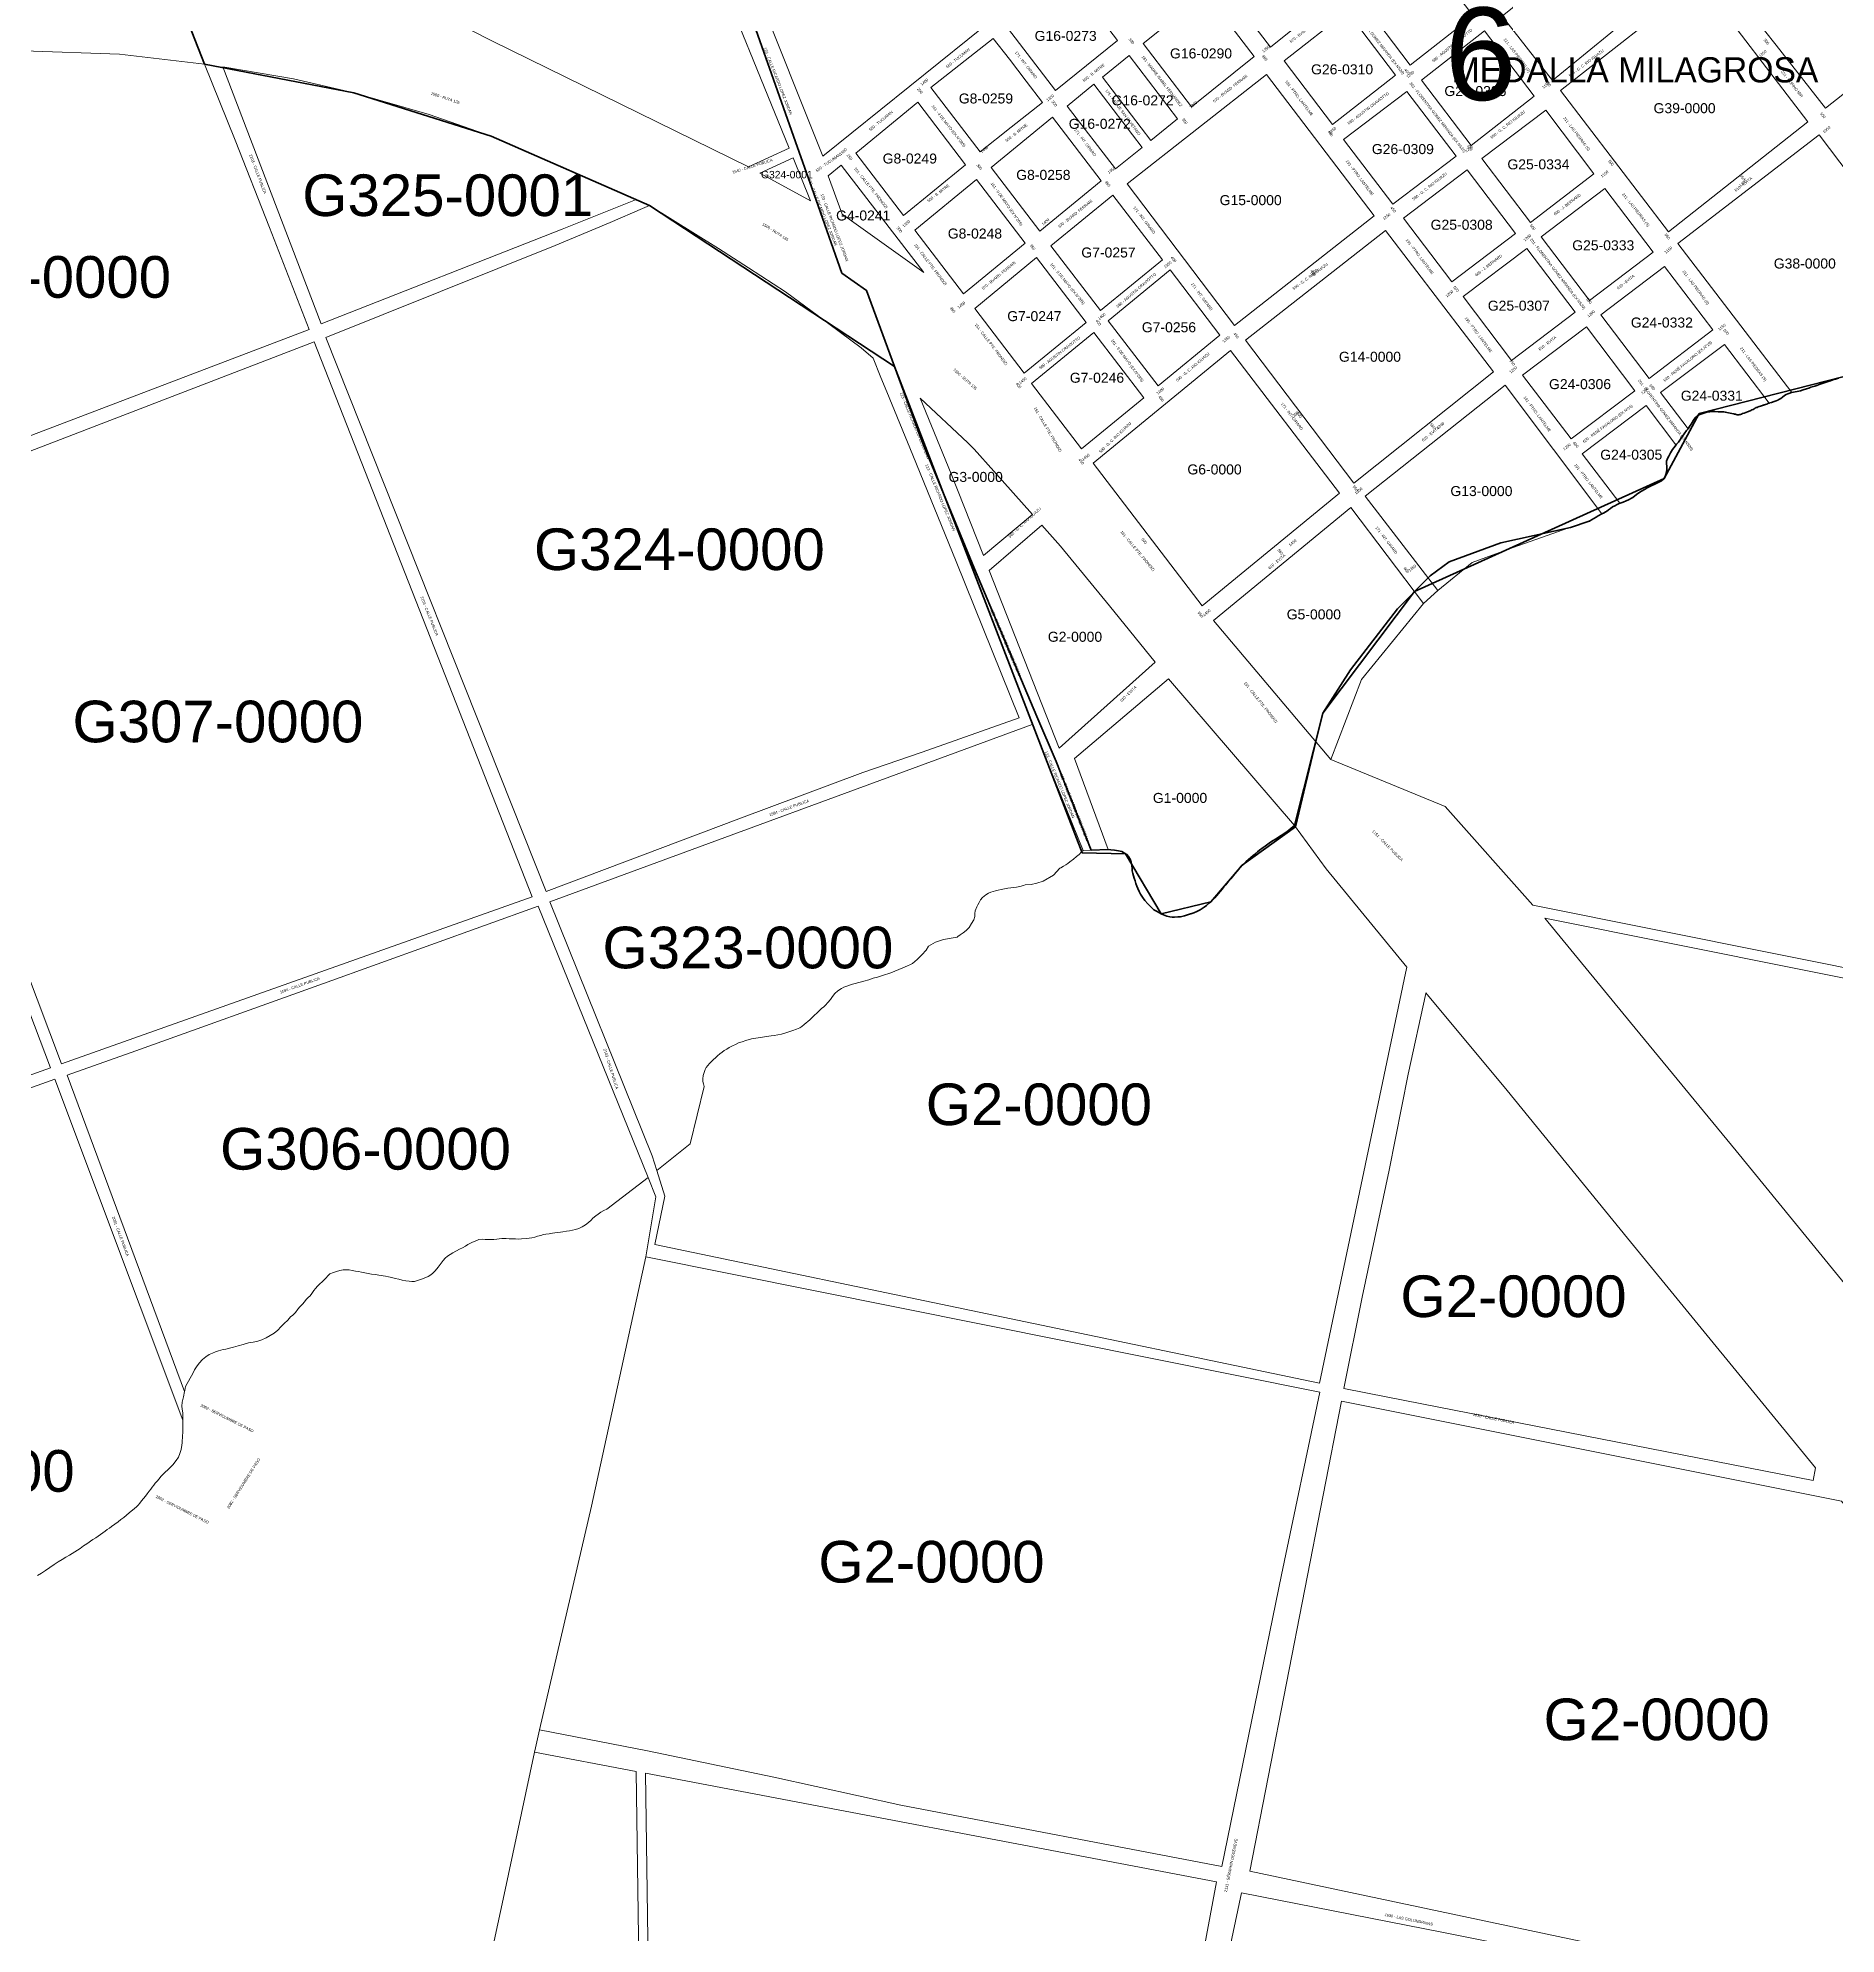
# Model space of a CAD drawing. Header units: millimetres. Extents: x -1182 to 19581, y -461 to 14363.
# Drawn here: x 13929 to 15873, y 8297 to 10346 of the extents above; entities that cross this region are included whole.
import ezdxf
from ezdxf.enums import TextEntityAlignment as Align

# ---------------------------------------------------------------- set-up
doc = ezdxf.new("R2010")
doc.units = ezdxf.units.MM
doc.layers.add('Barrios', color=70, linetype='Continuous', lineweight=40, true_color=0x94f532)
for name, color, linetype, lineweight in [('Barrios_Id', 102, 'Continuous', 40), ('Manzana', 4, 'Continuous', 9), ('Planta urbana', 1, 'Continuous', 70)]:
    doc.layers.add(name, color=color, linetype=linetype, lineweight=lineweight)
doc.layers.add('Calle_id', color=7, linetype='Continuous')
doc.layers.add('Manzana_Id', color=6, linetype='Continuous')
doc.styles.add('Calle_Id', font='@Arial Unicode MS')
doc.styles.add('Manzana', font='@Arial Unicode MS')
doc.styles.add('SuperP', font='arial.ttf')

msp = doc.modelspace()

# ---------------------------------------------------------------- linework, layer by layer
at = {"layer": 'Barrios'}
msp.add_lwpolyline([(15875.6, 9978.5), (15872.3, 9977.6), (15869.6, 9976.8), (15867.1, 9975.9), (15864.6, 9975), (15862.2, 9974.2), (15858.9, 9973.1), (15855.9, 9972.1), (15852.2, 9970.9), (15849.9, 9970.1), (15845.9, 9968.9), (15843.6, 9968), (15841.2, 9967.2), (15837.5, 9965.9), (15834.6, 9964.9), (15825.3, 9963.3), (15825.1, 9963.3), (15824.4, 9963), (15823.1, 9962.6), (15821.9, 9962.2), (15820.7, 9961.6), (15819.2, 9961), (15817.3, 9959.8), (15815.2, 9958.2), (15813.4, 9956.8), (15811.9, 9956), (15811.1, 9955.5), (15810.1, 9955), (15808.4, 9954.3), (15806, 9953.5), (15803.2, 9952.5), (15801.4, 9951.9), (15800.9, 9951.7), (15799.3, 9951.2), (15798, 9950.7), (15796.8, 9950.3), (15795.8, 9950), (15795.1, 9949.7), (15794.5, 9949.5), (15794, 9949.3), (15793.3, 9949.1), (15792.4, 9948.8), (15791.2, 9948.4), (15790, 9947.9), (15788.9, 9947.6), (15787.6, 9947.1), (15787, 9947), (15786.4, 9946.8), (15785.6, 9946.3), (15784.4, 9945.6), (15783.2, 9944.8), (15782.1, 9944.3), (15781, 9943.8), (15780, 9943.2), (15779, 9942.9), (15778.3, 9942.5), (15777.1, 9942.1), (15775.3, 9941.5), (15773.5, 9940.8), (15772, 9940.3), (15770.7, 9939.9), (15769.6, 9939.5), (15768.8, 9939.2), (15768, 9939), (15767.3, 9938.9), (15766.2, 9938.9), (15765.1, 9939.3), (15764.1, 9939.6), (15763.1, 9939.9), (15762.5, 9940.1), (15762, 9940.2), (15753.1, 9942), (15751.7, 9942.2), (15748.3, 9942.3), (15745.6, 9942.2), (15742.3, 9942.5), (15739.2, 9942.6), (15736.5, 9942.4), (15733.4, 9941.8), (15728.8, 9940.4), (15725.6, 9939.2), (15723, 9937.9), (15720.8, 9935.9), (15718.7, 9933.2), (15716.3, 9929), (15714.6, 9926.4), (15712.9, 9924), (15711.2, 9922), (15708.9, 9918.6), (15707, 9916), (15704.8, 9912.6), (15702.5, 9909.6), (15700.6, 9907.3), (15698.9, 9905.3), (15696.3, 9901.7), (15694.1, 9898.1), (15692.2, 9894.2), (15690.8, 9891.9), (15689.7, 9888.9), (15689.8, 9886.4), (15690.1, 9883), (15689.9, 9880.4), (15689.5, 9877.2), (15688.7, 9873.4), (15687.2, 9870.2), (15684.4, 9867.8), (15680.5, 9865.8), (15676.2, 9863.8), (15672.9, 9862.3), (15668.8, 9860.1), (15666.6, 9858.8), (15662.5, 9856.4), (15658.6, 9853.8), (15655.4, 9851.4), (15653.1, 9849.7), (15652.4, 9849.2), (15648.5, 9847.1), (15645.9, 9846.1), (15642.8, 9844.7), (15639.6, 9843.6), (15639.3, 9843.5), (15636.4, 9842.2), (15633.7, 9840.8), (15631.4, 9839.5), (15629.1, 9837.9), (15626.9, 9836.3), (15624.6, 9834.7), (15623.7, 9834.1), (15622.3, 9833.2), (15619.8, 9832), (15615.9, 9829.9), (15613.7, 9828.4), (15611.1, 9826.9), (15608.7, 9825.4), (15606.4, 9824.2), (15606.2, 9824.2), (15586, 9817.3), (15510.4, 9800.5), (15454.5, 9780.2), (15434.2, 9765), (15432, 9762.8), (15398.6, 9729.4), (15347.8, 9663.4), (15318, 9616.6), (15287.4, 9495.2), (15287.2, 9495), (15283.3, 9491.7), (15281.3, 9490.1), (15279.3, 9488.5), (15277.2, 9487), (15272.9, 9484.3), (15268.9, 9481.7), (15266.7, 9480.4), (15264.3, 9478.8), (15261.4, 9476.9), (15258.5, 9474.9), (15255.8, 9472.9), (15253.5, 9471.3), (15249.6, 9468.4), (15247.5, 9466.6), (15245.1, 9464.6), (15242.7, 9462.6), (15240.3, 9460.6), (15237.7, 9458.3), (15234.9, 9455.9), (15232.2, 9453.4), (15229.5, 9450.7), (15227.2, 9448), (15225.1, 9445.5), (15223.2, 9443.2), (15221.4, 9441), (15218.5, 9437.4), (15216.8, 9435.5), (15215.1, 9433.5), (15213.1, 9431), (15211, 9428.7), (15209.2, 9426.3), (15207, 9423.9), (15205.1, 9421.6), (15203.2, 9419.2), (15201.2, 9417), (15199, 9414.8), (15196.8, 9412.7), (15194.5, 9410.6), (15192.1, 9408.6), (15189.7, 9406.7), (15185.3, 9403.8), (15181.9, 9402), (15178.5, 9400.6), (15175.2, 9399.5), (15175, 9399.6), (15172.6, 9398.8), (15168.4, 9397.4), (15164.1, 9396.5), (15161.1, 9396.2), (15157.7, 9396), (15155.1, 9396.1), (15152.5, 9396.4), (15149.2, 9397.1), (15145.8, 9398.5), (15143.3, 9399.7), (15140.7, 9401.1), (15138.2, 9402.4), (15135.3, 9404.1), (15132, 9407), (15128.7, 9410.4), (15125.7, 9414), (15123.1, 9417.7), (15121, 9421), (15119.5, 9423.7), (15118.1, 9426.9), (15116.9, 9429.6), (15115.9, 9432.4), (15115, 9435.1), (15114, 9438), (15113.2, 9440.7), (15112.4, 9443.3), (15112, 9446), (15111.8, 9448.6), (15111.3, 9451.8), (15110.6, 9455.4), (15109.5, 9458.8), (15107.8, 9461.6), (15105.9, 9463.7), (15103.6, 9465.3), (15100.6, 9466.9), (15097.2, 9467.7), (15092.6, 9468.4), (15088.7, 9468.8), (15085.8, 9469.2), (15067.5, 9468.5), (15029.8, 9564.1), (15008.9, 9612.8), (14941.2, 9772.4), (14885, 9909.1), (14824.7, 10073.6), (14797.8, 10092.2), (14765.3, 10184.4), (14747.8, 10234.1), (14689.9, 10398.9)], dxfattribs=at)
at = {"layer": 'Manzana'}
for points in [[(14534.5, 10675.6), (14410.2, 10627.3), (14396.4, 10612), (14382.6, 10596.9), (14368.9, 10579.2), (14354.4, 10547.6), (14345.7, 10509.9), (14325.4, 10405.5), (14344.9, 10381.2), (14420.2, 10342.9), (14696.9, 10207), (14740.9, 10227.2), (14563, 10664.2)], [(15275.2, 10460.6), (15328.4, 10390.6), (15261.4, 10336.6), (15207.9, 10406.4)], [(15359.3, 10386.9), (15427.4, 10440.3), (15480.6, 10370.2), (15412.6, 10316.9)], [(15578.9, 10424.4), (15633.4, 10355.2), (15566.3, 10300.6), (15511.8, 10369.8)], [(15044.3, 10411.3), (15095.9, 10343.8), (15028.8, 10289.8), (14977.1, 10357.3)], [(15191.4, 10395), (15243.9, 10326.5), (15176.1, 10271.9), (15123.7, 10340.5)], [(15725.9, 10408.3), (15575.1, 10289.5), (15691.7, 10136.9), (15842.5, 10255.8)], [(15344.2, 10375.1), (15396.6, 10306.1), (15328.4, 10252.7), (15276.1, 10321.7)], [(15424.8, 10300.8), (15478.5, 10230.1), (15546.6, 10283.4), (15492.9, 10354.1)], [(13913.5, 10332.5), (14016.9, 10329), (14108.8, 10318.2), (14141.7, 10235.9), (14179, 10141.5), (14221.7, 10031.4), (13724.7, 9842), (13646.6, 10045.2), (13615.6, 10128.9), (13555.8, 10288.9), (13623.4, 10304.8), (13714.5, 10319.9), (13810.2, 10329.5)], [(14961.6, 10346), (14979.1, 10323.4), (14997.2, 10299.6), (15014.7, 10276.8), (14981, 10250.1), (14947.4, 10223.4), (14894.3, 10292.7)], [(14128.6, 10315.2), (14205.1, 10302.2), (14270.3, 10287.2), (14351.6, 10263.7), (14418.6, 10240.1), (14496.7, 10206.9), (14553.5, 10180.7), (14574.8, 10171.3), (14495.6, 10139.6), (14234.9, 10037.5)], [(15108.5, 10327.5), (15161, 10258.9), (15132, 10235.5), (15079.6, 10304)], [(15070.3, 10296.3), (15041.7, 10272.8), (15093.8, 10204.8), (15122.6, 10228)], [(15257.2, 10306.9), (15106.4, 10188.7), (15222.4, 10035.7), (15373.6, 10154.2)], [(14879.9, 10276.9), (14931.5, 10209.4), (14864.6, 10154.6), (14813.1, 10222)], [(15408.9, 10288.7), (15340.5, 10236.8), (15393.8, 10166.7), (15462.1, 10218.6)], [(15025.7, 10260.9), (14959.2, 10206.3), (15011.9, 10137.5), (15078.3, 10192.1)], [(14745.1, 10216.8), (14709.3, 10200.3), (14764, 10170.3)], [(14797, 10208.8), (14886.4, 10092.8), (14798.4, 10156), (14783.1, 10197.4)], [(14943.6, 10193.5), (14996.3, 10124.7), (14929.4, 10069.9), (14876.8, 10138.7)], [(15091, 10176.6), (15024, 10121.7), (15077.5, 10051.7), (15144.5, 10106.7)], [(14582.4, 10162.2), (14547.2, 10147.1), (14487.8, 10122), (14240, 10022.5), (14478, 9423.7), (14686.4, 9502.2), (14820.6, 9552.3), (14884.6, 9574.2), (14989.6, 9611.6), (14921.6, 9780.6), (14874.7, 9895.5), (14846.4, 9963.8), (14839.9, 9979.5), (14831.6, 10000.1), (14818.8, 10011.3), (14772.6, 10045.7), (14736.9, 10071.9), (14697.1, 10098), (14664.6, 10118.8), (14589.8, 10165.3)], [(15385.8, 10138.3), (15234.5, 10019.8), (15351.7, 9865.2), (15502.4, 9985.4)], [(15008.5, 10109), (14941.6, 10054), (14995.1, 9984.1), (15062.1, 10039)], [(15152.9, 10095.7), (15206.8, 10025.2), (15139.8, 9970.2), (15085.9, 10040.7)], [(15070.5, 10028), (15124.4, 9957.5), (15057, 9902.3), (15003, 9972.9)], [(14227.1, 10018), (14462.9, 9417.8), (13954.1, 9237.4), (13731.8, 9827.2)], [(15218, 10008.5), (15335.9, 9854.5), (15187.4, 9732.6), (15069.6, 9886.7)], [(14882.6, 9957), (14916.2, 9875.4), (14951, 9786.8), (15004, 9831.1), (14962.2, 9878.2), (14941.1, 9901.9), (14934, 9908.9)], [(13719.2, 9822.4), (13942, 9233.1), (13448.7, 9056.8), (13229.3, 9625.8)], [(15014.2, 9819.7), (14957.3, 9770.9), (15032.9, 9578.6), (15136.7, 9671.8), (15087.5, 9732.5), (15034.4, 9797)], [(15558.2, 9394.8), (15650.6, 9282.2), (15764.9, 9143.5), (15890, 8990.1), (16028, 8822.1), (16095.7, 8738.9), (16408, 8682.4), (16440.1, 8967.6), (16464, 9211.3), (16285.1, 9248.9), (16017.1, 9302.8), (15976.8, 9310.9)], [(15429.5, 9314.2), (15517.4, 9208.5), (15647.4, 9049), (15850.7, 8800.6), (15848.1, 8787.1), (15388.2, 8877), (15340.9, 8886.4), (15360.7, 8985.2), (15389.9, 9122.6), (15410.2, 9226.2), (15429.4, 9313.5)], [(15338.3, 8872.9), (15878.8, 8764.6), (16355.6, 8183.7), (16348.3, 8129.8), (15239.1, 8364.8)], [(16341.1, 8059), (16347.1, 8112.9), (16241.7, 8136.2), (16130.3, 8158.8), (15839.3, 8220.4), (15662.3, 8255.4), (15448.5, 8298.4), (15230.2, 8341.2), (15217.2, 8280), (15123.9, 7833.1), (15517.9, 7749.7), (16292.6, 7587.9), (16323.5, 7886.7), (16332.4, 7970.2), (16336.5, 8017.7)]]:
    msp.add_lwpolyline(points, close=True, dxfattribs=at)
for points in [[(14848, 10514), (14705, 10400.3), (14777.2, 10218.5), (14965.4, 10370)], [(15795.8, 10354.6), (15808.1, 10338.8), (15861.5, 10270.7), (15929.6, 10324.3), (15945.5, 10337.3), (16013.9, 10390.3), (15960.1, 10458.3), (15947.7, 10474)], [(15991, 10061.5), (15854.6, 10241.8), (15701.9, 10124.2), (15825.3, 9963.3)], [(15442.5, 9749.2), (15363.9, 9851.1), (15515.2, 9971), (15619.8, 9832)], [(15800.5, 9951.6), (15801.4, 9951.9), (15808.4, 9954.3), (15810.1, 9955), (15811.1, 9955.5), (15811.9, 9956), (15813.4, 9956.8), (15817.3, 9959.8), (15819.2, 9961), (15820.7, 9961.6), (15821.9, 9962.2), (15825.1, 9963.3), (15825.3, 9963.3)], [(15825.3, 9963.3), (15834.6, 9964.9), (15837.5, 9965.9), (15845.9, 9968.9), (15849.9, 9970.1), (15852.2, 9970.9), (15855.9, 9972.1), (15869.6, 9976.8), (15872.3, 9977.6), (15875.6, 9978.5)], [(15639.3, 9843.5), (15598.5, 9896.9), (15667.5, 9949.1), (15699.9, 9906.5)], [(15712.9, 9924), (15714.6, 9926.4), (15716.3, 9929), (15718.7, 9933.2), (15720.8, 9935.9), (15723, 9937.9), (15725.6, 9939.2), (15728.8, 9940.4), (15733.4, 9941.8), (15736.5, 9942.4), (15739.2, 9942.6), (15742.3, 9942.5), (15745.6, 9942.2), (15748.3, 9942.3), (15751.7, 9942.2), (15753.1, 9942), (15762, 9940.2), (15762.5, 9940.1), (15763.1, 9939.9), (15765.1, 9939.3), (15766.2, 9938.9), (15767.3, 9938.9), (15768, 9939), (15768.8, 9939.2), (15778.3, 9942.5), (15779, 9942.9), (15780, 9943.2), (15781, 9943.8), (15783.2, 9944.8), (15784.4, 9945.6), (15785.6, 9946.3), (15786.4, 9946.8), (15787, 9947), (15787.6, 9947.1), (15800.5, 9951.6)], [(15699.9, 9906.5), (15700.6, 9907.3), (15702.5, 9909.6), (15704.8, 9912.6), (15707, 9916), (15708.9, 9918.6), (15711.2, 9922), (15712.9, 9924)], [(15639.3, 9843.5), (15639.6, 9843.6), (15642.8, 9844.7), (15645.9, 9846.1), (15648.5, 9847.1), (15652.4, 9849.2), (15658.6, 9853.8), (15662.5, 9856.4), (15666.6, 9858.8), (15668.8, 9860.1), (15672.9, 9862.3), (15680.5, 9865.8), (15684.4, 9867.8), (15687.2, 9870.2), (15688.7, 9873.4), (15689.5, 9877.2), (15689.9, 9880.4), (15690.1, 9883), (15689.8, 9886.4), (15689.7, 9888.9), (15690.8, 9891.9), (15692.2, 9894.2), (15694.1, 9898.1), (15696.3, 9901.7), (15698.9, 9905.3), (15699.9, 9906.5)], [(15619.8, 9832), (15622.3, 9833.2), (15626.9, 9836.3), (15629.1, 9837.9), (15631.4, 9839.5), (15633.7, 9840.8), (15636.4, 9842.2), (15639.3, 9843.5)], [(15426.9, 9735.2), (15348.3, 9838.7), (15199.7, 9716.8), (15326.8, 9566.4)], [(15619.8, 9832), (15615.9, 9829.9), (15613.7, 9828.4), (15611.1, 9826.9), (15608.7, 9825.4), (15571.7, 9812.5), (15523.9, 9795.7), (15479.5, 9779.5), (15442.5, 9749.2)], [(15442.5, 9749.2), (15426.9, 9735.2)], [(15326.8, 9566.4), (15359.9, 9652.9), (15426.9, 9735.2)], [(15287.4, 9495.2), (15151.3, 9653.8), (15049.5, 9567.4), (15085.8, 9469.2)], [(15058.7, 9468.1), (15003.6, 9604.1), (14482, 9412.5), (14592.8, 9138), (14597.8, 9122.3)], [(16506.6, 9486.8), (16494.2, 9371.4), (16474.1, 9314.7), (16465.3, 9224.4), (15545.2, 9409), (15450.2, 9515.6), (15326.8, 9566.4)], [(14597.8, 9122.3), (14606.6, 9094.3), (14595.8, 9042.2), (15314.3, 8892.1), (15407.3, 9335.5), (15408.8, 9342.1), (15321.5, 9448.2), (15287.4, 9495.2)], [(15287.4, 9495.2), (15283.3, 9491.7), (15281.3, 9490.1), (15277.2, 9487), (15272.9, 9484.3), (15268.9, 9481.7), (15266.7, 9480.4), (15264.3, 9478.8), (15261.4, 9476.9), (15258.5, 9474.9), (15255.8, 9472.9), (15253.5, 9471.3), (15249.6, 9468.4), (15247.5, 9466.6), (15242.7, 9462.6), (15240.3, 9460.6), (15237.7, 9458.3), (15234.9, 9455.9), (15232.2, 9453.4), (15229.5, 9450.7), (15227.2, 9448), (15225.1, 9445.5), (15223.2, 9443.2), (15218.5, 9437.4), (15216.8, 9435.5), (15215.1, 9433.5), (15213.1, 9431), (15211, 9428.7), (15209.2, 9426.3), (15207, 9423.9), (15203.2, 9419.2), (15201.2, 9417), (15199, 9414.8), (15194.5, 9410.6), (15192.1, 9408.6), (15189.7, 9406.7), (15185.3, 9403.8), (15181.9, 9402), (15178.5, 9400.6), (15175.2, 9399.5), (15175, 9399.6), (15168.4, 9397.4), (15164.1, 9396.5), (15161.1, 9396.2), (15157.7, 9396), (15155.1, 9396.1), (15152.5, 9396.4), (15149.2, 9397.1), (15145.8, 9398.5), (15143.3, 9399.7), (15140.7, 9401.1), (15138.2, 9402.4), (15135.3, 9404.1), (15132, 9407), (15128.7, 9410.4), (15125.7, 9414), (15123.1, 9417.7), (15121, 9421), (15119.5, 9423.7), (15118.1, 9426.9), (15116.9, 9429.6), (15115.9, 9432.4), (15113.2, 9440.7), (15112.4, 9443.3), (15112, 9446), (15111.8, 9448.6), (15111.3, 9451.8), (15110.6, 9455.4), (15109.5, 9458.8), (15107.8, 9461.6), (15105.9, 9463.7), (15103.6, 9465.3), (15100.6, 9466.9), (15097.2, 9467.7), (15092.6, 9468.4), (15088.7, 9468.8), (15085.8, 9469.2)], [(15058.7, 9468.1), (15056.9, 9466.5), (15054.6, 9463.9), (15051.8, 9461.4), (15048.3, 9458.6), (15044.4, 9455.7), (15042.4, 9454.1), (15040.1, 9452.6), (15037.6, 9451), (15034.6, 9449.4), (15033.5, 9448.8), (15026.6, 9441.5), (15015.7, 9435), (15008.8, 9432.8), (15002.6, 9431.2), (14996.3, 9430.8), (14994.5, 9430.3), (14990.4, 9429.3), (14986.9, 9428.5), (14983.9, 9428.2), (14980.8, 9427.6), (14977.4, 9427.2), (14973.8, 9426.6), (14970.2, 9426), (14967, 9425.2), (14964, 9424.4), (14961.5, 9423.7), (14959.1, 9422.9), (14956.4, 9421.8), (14953.7, 9420.1), (14950, 9417.2), (14948, 9414.9), (14946.3, 9411.7), (14945, 9409.5), (14943.8, 9407), (14942, 9402.7), (14941.6, 9400.1), (14941.6, 9396.7), (14940.5, 9393.1), (14938.2, 9389), (14935.4, 9384.9), (14932.3, 9381.6), (14929.2, 9379.2), (14925.7, 9376.8), (14923.4, 9375.2), (14922.5, 9374.4), (14907.7, 9371.9), (14899.2, 9369), (14891.7, 9364.7), (14889.1, 9360.5), (14884.4, 9355.1), (14879.2, 9350.2), (14874.2, 9345.9), (14872.2, 9345), (14869, 9343.5), (14866.2, 9342.2), (14863.7, 9341.1), (14859.4, 9339.5), (14855.2, 9337.7), (14851, 9335.8), (14841.8, 9332.8), (14836.3, 9331.2), (14831.7, 9329.9), (14827, 9328.4), (14821.7, 9326.9), (14812.4, 9324.2), (14809.3, 9323.4), (14800.1, 9320.4), (14797.5, 9319), (14793.4, 9316.3), (14790.3, 9313.5), (14787.7, 9310.3), (14785.5, 9307.1), (14782.9, 9303.8), (14780.1, 9301), (14778.3, 9299.2), (14775.9, 9297.1), (14770.7, 9292.2), (14768.2, 9289.9), (14765.7, 9287.5), (14763.1, 9285), (14757.3, 9279.9), (14754.7, 9277.9), (14752.5, 9276.5), (14748.8, 9274.9), (14745, 9273.4), (14736.4, 9270.6), (14732.7, 9269.7), (14728.8, 9268.8), (14724.8, 9268.2), (14721.3, 9267.7), (14700.3, 9264.6), (14693.9, 9262.7), (14690, 9261.4), (14686, 9260), (14682.9, 9258.5), (14679.5, 9256.8), (14676.2, 9255), (14673.6, 9253.4), (14670.7, 9251.7), (14668.4, 9250.1), (14666, 9248.4), (14663.3, 9246.1), (14661.3, 9244.1), (14659, 9242.2), (14654.8, 9237.9), (14653, 9235.6), (14651.3, 9233.5), (14650.1, 9231.3), (14649, 9228.1), (14647.9, 9224.7), (14647.5, 9221.4), (14647.7, 9218.2), (14648.2, 9215.7), (14649.1, 9212.9), (14633.7, 9151), (14597.8, 9122.3)], [(15058.7, 9468.1), (15085.8, 9469.2)], [(14087.1, 8883.3), (13960.2, 9225.1), (14034.5, 9251.5), (14237.4, 9324.2), (14469.5, 9408), (14588.3, 9114.7)], [(13735.8, 8374), (13452.3, 9041.9), (13688.3, 9128.4), (13946.7, 9220.7), (14085.4, 8852.1)], [(14588.3, 9114.7), (14543.8, 9080.2), (14540.4, 9078.8), (14537.2, 9077), (14534.4, 9075.1), (14532, 9073.3), (14528.6, 9070.6), (14526.8, 9068.5), (14523.9, 9065.8), (14520.6, 9063.3), (14517, 9061.2), (14513.4, 9059.6), (14510, 9058.3), (14506.7, 9057.5), (14503.3, 9056.8), (14500.1, 9056.4), (14496.3, 9055.7), (14493.6, 9055.5), (14490.7, 9055.1), (14487.5, 9054.8), (14484.9, 9054.4), (14481.4, 9053.7), (14477.8, 9053.3), (14475.2, 9052.8), (14472.3, 9052), (14468.9, 9051.1), (14465.8, 9050.2), (14462.7, 9049.5), (14459.6, 9049.1), (14456.8, 9048.7), (14451.4, 9048.1), (14448.3, 9048), (14444.9, 9048.1), (14438.2, 9048.4), (14435, 9048.5), (14430.2, 9048.5), (14427.3, 9048.3), (14424.8, 9047.9), (14421.5, 9047.6), (14418.2, 9047.5), (14415.7, 9047.4), (14412.1, 9047.5), (14409.2, 9047.9), (14405.5, 9047.4), (14403.1, 9046.6), (14400.2, 9045.4), (14397.6, 9044.2), (14393.5, 9042), (14390.8, 9040.4), (14387.7, 9038.7), (14384.5, 9037), (14377.2, 9033.3), (14374.2, 9031.4), (14371.5, 9029.5), (14368.9, 9027.2), (14366.6, 9024.9), (14361.5, 9017.8), (14359.8, 9015.8), (14357.6, 9013.5), (14355.6, 9011.1), (14353.3, 9009.4), (14350.6, 9007.7), (14344.6, 9005.2), (14335.9, 9002.3), (14333, 9002.2), (14329.9, 9002.4), (14326.5, 9003), (14322.6, 9003.7), (14318.8, 9004.5), (14314.9, 9005.5), (14311.3, 9006.4), (14307.8, 9007.2), (14304.4, 9007.9), (14297.2, 9009), (14293.5, 9009.7), (14289.4, 9010.2), (14285.5, 9010.9), (14281.9, 9011.5), (14278.4, 9012.3), (14275.1, 9012.9), (14271.8, 9013.5), (14268.4, 9014.1), (14265, 9014.7), (14261.7, 9014.8), (14258.5, 9014.6), (14255, 9013.9), (14251.6, 9013), (14248.1, 9011.9), (14244.3, 9010.3), (14242, 9008.2), (14240.1, 9006.1), (14238, 9004), (14235.9, 9001.9), (14233.5, 8999.7), (14231, 8997.2), (14228.7, 8994.7), (14226.9, 8992.6), (14224.8, 8989.1), (14222.9, 8986.8), (14220.8, 8984.7), (14218.8, 8982.6), (14216.9, 8980.3), (14214.6, 8977.5), (14211.9, 8974.6), (14209.5, 8972.1), (14207.1, 8968.5), (14204.1, 8965.8), (14201.7, 8963.8), (14198.7, 8960.5), (14194.9, 8956.7), (14191.4, 8953), (14187.9, 8949.5), (14183.9, 8946.4), (14179.8, 8943.7), (14175.3, 8941.1), (14170.8, 8939.1), (14166.2, 8937.6), (14161.3, 8936.6), (14156.2, 8935.7), (14150.5, 8934.2), (14145, 8932.7), (14140.1, 8931.3), (14135.6, 8930.2), (14131.7, 8929.1), (14128.8, 8928.5), (14124, 8927.3), (14120.7, 8926.2), (14117.2, 8924.8), (14113.8, 8923.1), (14110.3, 8920.7), (14106.6, 8917.7), (14103, 8913.8), (14100, 8910), (14097.8, 8906.8), (14096.5, 8903.6), (14088.1, 8888.7), (14087.3, 8884.3), (14087.1, 8883.3)], [(14585.8, 9028.9), (14596.8, 9093.8), (14588.3, 9114.7)], [(14471.1, 8517.5), (14527.2, 8759.3), (14585.8, 9028.9)], [(14471.1, 8517.5), (14587.7, 8494.7), (14724.5, 8466.2), (14861.5, 8435.9), (15208.9, 8369.6), (15273.4, 8685.2), (15314.7, 8882.5), (14585.8, 9028.9)], [(14087.1, 8883.3), (14085.8, 8877.4), (14085.1, 8874.5), (14084.5, 8871.8), (14084, 8867.4), (14084.5, 8864.1), (14085.1, 8860.1), (14085.3, 8855.9), (14085.4, 8852.1)], [(14085.4, 8852.1), (14085.3, 8843.8), (14085.2, 8841.3), (14085.1, 8838.4), (14085, 8835.7), (14084.8, 8833), (14084.7, 8830.4), (14084.5, 8827.8), (14084.2, 8825.2), (14083.3, 8820.6), (14082.1, 8816.2), (14080.6, 8812.4), (14078.2, 8808.7), (14076.5, 8806.7), (14074.7, 8804.5), (14072.9, 8802.5), (14069.5, 8799), (14065.8, 8795.6), (14063.8, 8793.6), (14061.6, 8791.3), (14059.5, 8788.9), (14057.5, 8786.4), (14055.5, 8784.1), (14053.9, 8782), (14052.2, 8780), (14050.7, 8777.7), (14048.8, 8775.4), (14046.8, 8772.8), (14044.8, 8770.2), (14042.8, 8767.7), (14040.7, 8765.1), (14038.8, 8762.6), (14036.8, 8760.4), (14035, 8758.6), (14033.1, 8756.9), (14027.4, 8752.2), (14021.4, 8747.1), (14018.2, 8744.7), (14015.2, 8742.4), (14011.8, 8739.9), (14008.1, 8737.2), (14005.8, 8735.6), (14003.3, 8733.9), (14001.1, 8732.3), (13996.1, 8728.6), (13991.1, 8725.1), (13988.1, 8723.2), (13981.6, 8718.7), (13978, 8716.5), (13974.2, 8713.7), (13962.6, 8706.3), (13958.7, 8704), (13954.6, 8701.6), (13950.4, 8699), (13946, 8696.1), (13941.6, 8692.9), (13936.9, 8689.8), (13932.4, 8686.9), (13928, 8684.4)], [(14465.6, 8493.3), (14466.6, 8498), (14471.1, 8517.5)], [(14465.6, 8493.3), (14432.8, 8339.5), (14393.3, 8157.6), (14403, 8155.3), (14361.2, 7993.8)]]:
    msp.add_lwpolyline(points, dxfattribs=at)
at = {"layer": 'Manzana', "linetype": 'Continuous'}
for points in [[(15542.5, 10147), (15490.1, 10216), (15559, 10268.2), (15611.1, 10199.6), (15542.5, 10147)], [(15457.6, 10082.7), (15405.3, 10151.7), (15474.1, 10203.9), (15526.5, 10134.9), (15457.6, 10082.7)], [(15606.5, 10062.5), (15554.2, 10131.5), (15623.1, 10183.6), (15675.1, 10115), (15606.5, 10062.5)], [(15522, 9997.8), (15469.7, 10066.8), (15538.6, 10119), (15590.9, 10050), (15522, 9997.8)], [(15534.1, 9981.9), (15603.1, 10034.1), (15655.5, 9965.1), (15586.5, 9912.9), (15534.1, 9981.9)], [(15712.9, 9924), (15683.2, 9963), (15752.2, 10015.2), (15800.5, 9951.6)], [(14599.3, 8061.7), (14614.4, 8058.8), (14612.2, 7940.8), (14856.2, 7887.6), (15101, 7837.9), (15146.5, 8062.2), (15156.4, 8110.9), (15160.4, 8130.8), (15074.5, 8146.1), (15037.9, 8152.6), (15040.3, 8164.3), (15163.7, 8142.3), (15202.9, 8353.2), (14585.4, 8470.5), (14589.2, 8214.9), (14579.2, 8216.9), (14575.3, 8472.4), (14465.6, 8493.3)]]:
    msp.add_lwpolyline(points, dxfattribs=at)
msp.add_lwpolyline([(15687.6, 10099.4), (15618.7, 10047.2), (15671, 9978.3), (15739.7, 10030.9)], close=True, dxfattribs=at)
at = {"layer": 'Planta urbana'}
msp.add_lwpolyline([(14067.6, 10423.3), (14108.8, 10318.2), (14270.3, 10287.2), (14418.6, 10240.1), (14589.8, 10165.3), (14854.9, 9991.4), (15057.7, 9465.6), (15104.8, 9464.5), (15143.3, 9399.7), (15196.8, 9412.7), (15230.9, 9452.1), (15288.4, 9493.8), (15310.3, 9586), (15318, 9616.6), (15417.2, 9748), (15687.2, 9870.2), (15725.1, 9940.3), (15897.4, 9984.4)], dxfattribs=at)

# ---------------------------------------------------------------- texts
at = {"color": 40, "true_color": 0xe6bd19, "style": 'Calle_Id'}
for s, p in [('300', (15111, 10343.1, 1)), ('500', (15797.8, 10342.4, 1)), ('350', (15255.1, 10325, 1)), ('400', (15409.1, 10310.1, 1)), ('250', (14882.3, 10289.5, 1)), ('450', (15561.8, 10297.3, 1)), ('300', (15027.8, 10275.5, 1)), ('350', (15168.6, 10256.4, 1)), ('550', (15858.8, 10262.8, 1)), ('400', (15326.3, 10243.3, 1)), ('450', (15476.9, 10227.8, 1)), ('250', (14806.3, 10217.6, 1)), ('300', (14946.6, 10207.1, 1)), ('500', (15629.7, 10211.4, 1)), ('350', (15085.3, 10188.8, 1)), ('550', (15772, 10195.7, 1)), ('450', (15394.1, 10161, 1)), ('300', (14860.2, 10139.2, 1)), ('500', (15544.9, 10141.8, 1)), ('550', (15690.7, 10131.8, 1)), ('350', (15004.1, 10120.4, 1)), ('400', (15156.6, 10107.2, 1)), ('450', (15307.7, 10092.5, 1)), ('500', (15462.1, 10075.1, 1)), ('550', (15605.9, 10062.3, 1)), ('350', (14917.7, 10052.6, 1)), ('400', (15075.4, 10038.8, 1)), ('450', (15224.4, 10024.9, 1)), ('600', (15754.1, 10028.6, 1)), ('550', (15523.1, 9995.5, 1)), ('400', (14989, 9970.9, 1)), ('600', (15674.2, 9968.9, 1)), ('450', (15143.2, 9956.5, 1)), ('500', (15292.4, 9938.9, 1)), ('550', (15436.7, 9927, 1)), ('600', (15591.6, 9906.7, 1)), ('450', (15056.8, 9888.6, 1)), ('550', (15353.4, 9859.4, 1)), ('500', (15124.8, 9802.7, 1)), ('550', (15272.2, 9790.9, 1)), ('600', (15408.4, 9771.1, 1)), ('550', (15185.8, 9723.1, 1))]:
    msp.add_text(s, height=3, rotation=309.3589, dxfattribs=at).set_placement(p, align=Align.MIDDLE)
at = {"color": 32, "true_color": 0xe3621c, "style": 'Calle_Id'}
for s, p in [('1250', (15256.6, 10334.5, 1)), ('1050', (15793.8, 10329.5, 1)), ('1200', (15412.6, 10307, 1)), ('1400', (14887.1, 10298.8, 1)), ('1150', (15559.3, 10295.4, 1)), ('1350', (15023.2, 10281.8, 1)), ('1300', (15178, 10274.3, 1)), ('1250', (15328.4, 10246.5, 1)), ('1050', (15862.7, 10247.3, 1)), ('1400', (14951.8, 10225.8, 1)), ('1200', (15475.9, 10226.5, 1)), ('1450', (14799.3, 10223.5, 1)), ('1350', (15089.5, 10203.6, 1)), ('1150', (15622.7, 10199.4, 1)), ('1100', (15772.2, 10189.5, 1)), ('1450', (14867.5, 10145.7, 1)), ('1400', (15018.1, 10147.6, 1)), ('1250', (15386.9, 10153.4, 1)), ('1200', (15539.2, 10130.5, 1)), ('1150', (15691.6, 10117.2, 1)), ('1350', (15150.3, 10101.4, 1)), ('1300', (15308.2, 10093.1, 1)), ('1250', (15454.9, 10069.9, 1)), ('1450', (14927.1, 10057.7, 1)), ('1400', (15079, 10045.4, 1)), ('1200', (15608.1, 10048.3, 1)), ('1350', (15213.6, 10020.8, 1)), ('1150', (15749.6, 10033.8, 1)), ('1250', (15523.9, 9987.8, 1)), ('1450', (14993.5, 9976, 1)), ('1400', (15142.2, 9964.8, 1)), ('1200', (15666.2, 9964.9, 1)), ('1350', (15287.8, 9939, 1)), ('1300', (15445.2, 9927.5, 1)), ('1250', (15581.9, 9904.4, 1)), ('1450', (15061.7, 9893.3, 1)), ('1350', (15356.7, 9856.8, 1)), ('1400', (15285.3, 9800.8, 1)), ('1350', (15414.7, 9773.4, 1)), ('1450', (15192.5, 9725.1, 1))]:
    msp.add_text(s, height=3, rotation=39.3589, dxfattribs=at).set_placement(p, align=Align.MIDDLE)
at = {"layer": 'Barrios', "insert": (15457.3, 10325.6), "char_height": 27.226, "width": 759.763, "attachment_point": 1, "style": 'SuperP'}
msp.add_mtext('{\\fConstantia|b0|i0|c0|p18;MEDALLA MILAGROSA}', dxfattribs=at)
at = {"layer": 'Barrios_Id', "style": 'Manzana'}
msp.add_text('6', height=100, dxfattribs=at).set_placement((15488.7, 10329.3), align=Align.MIDDLE_CENTER)
at = {"layer": 'Calle_id', "style": 'Calle_Id'}
for s, rotation, p in [('201 - FLORENTINA GOMEZ MIRANDA (EX.NS20)', 308.0306, (15375.6, 10344.9)), ('123 - CALLE RICARDO LOPEZ JORDAN', 291.4214, (14728.8, 10299.8)), ('201 - FLORENTINA GOMEZ MIRANDA (EX.NS20)', 308.1969, (15441.9, 10260.4)), ('161 - 9 DE MAYO (EX.N°28S)', 308.2147, (14913, 10251.1, 1)), ('2103 - CALLE PUBLICA', 290.6095, (14166.4, 10199.3, 1)), ('1540 - CALLE PUBLICA', 17.4808, (14701.1, 10207.9)), ('123 - CALLE RICARDO LOPEZ JORDAN', 292.1271, (14777, 10158.2, 1)), ('161 - 9 DE MAYO (EX.N°28S)', 305.2872, (14975.9, 10166.7, 1)), ('123 - CALLE RICARDO LOPEZ JORDAN', 290.7193, (14790, 10141.5, 1)), ('161 - 9 DE MAYO (EX.N°28S)', 309.3446, (15041.6, 10080.5, 1)), ('161 - 9 DE MAYO (EX.N°28S)', 306.5004, (15106.3, 9997.5, 1)), ('123 - CALLE RICARDO LOPEZ JORDAN', 292.5631, (14876.8, 9927.3, 1)), ('123 - CALLE RICARDO LOPEZ JORDAN', 292.5903, (14904.4, 9849.7, 1)), ('2103 - CALLE PUBLICA', 291.5624, (14351.9, 9721.5, 1)), ('123 - CALLE RICARDO LOPEZ JORDAN', 292.9998, (14975.1, 9692.6, 1)), ('123 - CALLE RICARDO LOPEZ JORDAN', 292.5591, (15033.4, 9539.4)), ('123 - CALLE RICARDO LOPEZ JORDAN', 291.5655, (15049.3, 9514.6, 1)), ('2103 - CALLE PUBLICA', 287.3307, (14548.2, 9232)), ('2082 - SERVIDUMBRE DE PASO', 333.3307, (14133.1, 8854.4)), ('2082 - SERVIDUMBRE DE PASO', 57.667, (14150.9, 8783.9)), ('2082 - SERVIDUMBRE DE PASO', 333.3463, (14084.6, 8755.7)), ('1630 - LAS GOLONDRINAS', 348.4985, (15411, 8312.5, 1)), ('1630 - LAS GOLONDRINAS', 348.4985, (15411, 8312.5, 1)), ('1630 - LAS GOLONDRINAS', 348.4985, (15411, 8312.5, 1))]:
    msp.add_text(s, height=3, rotation=rotation, dxfattribs=at).set_placement(p, align=Align.MIDDLE)
at = {"layer": 'Calle_id', "color": 7, "style": 'Calle_Id'}
for s, rotation, p in [('570 - BVARD. FERRARI', 37.3616, (15300.9, 10356, 1)), ('580 - AGUSTIN CRAVIOTTO', 39.0364, (15457.9, 10338.3, 1)), ('550 - TUCUMAN', 38.7673, (14923.4, 10324.6, 1)), ('171 - INT. GIRARD', 307.8595, (14997, 10317.3, 1)), ('211 - LAS PIEDRAS (S)', 307.2113, (15527.7, 10327.5, 1)), ('590 - G. C. RIO IGUAZU', 37.6102, (15602.9, 10319.2, 1)), ('560 - B. MITRE', 38.0143, (15070.2, 10308.8)), ('181 - MADRE ISABEL FERNANDEZ', 308.0143, (15144.1, 10299.7, 1)), ('231 - RUFINO MIR', 308.1054, (15825.4, 10296.7, 1)), ('175 - PASAJE SAN CAYETANO', 306.7416, (15101.8, 10266, 1)), ('570 - BVARD. FERRARI', 38.2574, (15217.9, 10291.6, 1)), ('191 - PTRO. LANTELME', 307.2959, (15292.4, 10281.4, 1)), ('1500 - RUTA 135', 341.5207, (14369.1, 10281.5, 1)), ('550 - TUCUMAN', 39.4947, (14840.1, 10256.8, 1)), ('560 - B. MITRE', 37.689, (14986.6, 10243.9, 1)), ('590 - G. C. RIO IGUAZU', 38.4613, (15517.9, 10252.8, 1)), ('171 - INT. GIRARD', 306.9166, (15061, 10233.5, 1)), ('550 - TUCUMAN', 35.1318, (14783.1, 10211.7, 1)), ('191 - PTRO. LANTELME', 307.2959, (15357.9, 10195.4)), ('151 - CALLE PTE. FRONDIZI', 308.7269, (14829.3, 10184.3, 1)), ('560 - B. MITRE', 37.689, (14902.2, 10178.7, 1)), ('590 - G. C. RIO IGUAZU', 38.1969, (15433.5, 10186, 1)), ('610 - EVITA', 38.0844, (15772.7, 10188.3, 1)), ('570 - BVARD. FERRARI', 38.5471, (15050.3, 10156.4, 1)), ('171 - INT. GIRARD', 307.635, (15124.9, 10149.5, 1)), ('1500 - RUTA 135', 327.8043, (14726, 10136.7, 1)), ('151 - CALLE PTE. FRONDIZI', 307.198, (14893.8, 10101.5, 1)), ('570 - BVARD. FERRARI', 39.2267, (14967.5, 10089.6, 1)), ('580 - AGUSTIN CRAVIOTTO', 40.7504, (15116.2, 10073.6, 1)), ('590 - G. C. RIO IGUAZU', 36.3614, (15304.3, 10088.7, 1)), ('171 - INT. GIRARD', 306.3003, (15187.2, 10066.8, 1)), ('151 - CALLE PTE. FRONDIZI', 307.2557, (14959.4, 10015.2, 1)), ('580 - AGUSTIN CRAVIOTTO', 37.6975, (15033.5, 10006.1, 1)), ('590 - G. C. RIO IGUAZU', 40.3702, (15177.3, 9990.7, 1)), ('1500 - RUTA 135', 318.6003, (14931.2, 9977.6)), ('151 - CALLE PTE. FRONDIZI', 300.3373, (15020.6, 9923.1, 1)), ('171 - INT. GIRARD', 307.2727, (15284.6, 9937.4, 1)), ('590 - G. C. RIO IGUAZU', 43.8546, (15093.4, 9914.6, 1)), ('610 - EVITA', 39.4691, (15434.5, 9918.3, 1)), ('590 - G. C. RIO IGUAZU', 42.7234, (14995.6, 9822.6, 1)), ('151 - CALLE PTE. FRONDIZI', 309.8679, (15117.7, 9791.8, 1)), ('171 - INT. GIRARD', 307.5139, (15386.8, 9803.5, 1)), ('610 - EVITA', 39.9688, (15268.3, 9780.3, 1)), ('610 - EVITA', 43.2909, (15107.6, 9637.4, 1)), ('151 - CALLE PTE. FRONDIZI', 308.4095, (15250.8, 9628.2, 1)), ('1594 - CALLE PUBLICA', 20.1782, (14740.8, 9514.3, 1)), ('1151 - CALLE PUBLICA', 314.7944, (15388, 9473.4, 1)), ('1594 - CALLE PUBLICA', 19.6839, (14211.8, 9322.4, 1)), ('2081 - CALLE PUBLICA', 290.6001, (14017.9, 9051, 1)), ('1620 - CALLE PUBLICA', 348.7392, (15502.7, 8854, 1)), ('2131 - SÉRAPHIN DEGENEVE', 78.5355, (15218.3, 8371.2, 1)), ('2131 - SÉRAPHIN DEGENEVE', 78.5355, (15218.3, 8371.2, 1)), ('2131 - SÉRAPHIN DEGENEVE', 78.5355, (15218.3, 8371.2, 1))]:
    msp.add_text(s, height=3, rotation=rotation, dxfattribs=at).set_placement(p, align=Align.MIDDLE)
at = {"layer": 'Calle_id', "color": 7, "linetype": 'Continuous', "style": 'Calle_Id'}
msp.add_text('580 - AGUSTIN CRAVIOTTO', height=3, rotation=37.2959, dxfattribs=at).set_placement((15367.1, 10270.3), align=Align.MIDDLE)
at = {"layer": 'Calle_id', "linetype": 'Continuous', "style": 'Calle_Id'}
for s, rotation, p in [('211 - LAS PIEDRAS (S)', 307.3373, (15592.3, 10242.6)), ('600 - J. BERNARD', 37.6778, (15582.3, 10166.4)), ('211 - LAS PIEDRAS (S)', 308.467, (15656.3, 10160.4)), ('191 - PTRO. LANTELME', 307.2676, (15422.8, 10110.1)), ('201 - FLORENTINA GOMEZ MIRANDA (EX.NS20)', 307.5427, (15571.7, 10091.3)), ('600 - J. BERNARD', 37.7318, (15497.2, 10100.6)), ('610 - EVITA', 38.467, (15645.6, 10082.6)), ('211 - LAS PIEDRAS (S)', 306.8781, (15721.1, 10076.4)), ('191 - PTRO. LANTELME', 306.5627, (15486.3, 10025.6)), ('610 - EVITA', 37.4977, (15560.8, 10016.4)), ('620 - RENÉ FAVALORO (EX.Nº19)', 39.3167, (15712.6, 9996.8)), ('211 - LAS PIEDRAS (S)', 306.8411, (15783.2, 9993.6)), ('201 - FLORENTINA GOMEZ MIRANDA (EX.NS20)', 307.3325, (15688.4, 9938.6)), ('191 - PTRO. LANTELME', 306.5627, (15549.9, 9939.9)), ('620 - RENÉ FAVALORO (EX.Nº19)', 36.6849, (15626.2, 9929.4)), ('191 - PTRO. LANTELME', 308.4785, (15605.4, 9867.1))]:
    msp.add_text(s, height=3, rotation=rotation, dxfattribs=at).set_placement(p, align=Align.MIDDLE)
at = {"layer": 'Manzana_Id', "style": 'Manzana'}
for s, height, p in [('G16-0273', 10.8, (15039.9, 10348.7)), ('G16-0290', 10.8, (15186.3, 10329.7)), ('G26-0335', 10.8, (15483, 10289)), ('G8-0259', 10.8, (14953.7, 10281)), ('G16-0272', 10.8, (15123.1, 10279)), ('G39-0000', 10.8, (15709.2, 10270.5)), ('G16-0272', 10.8, (15076.8, 10253.6)), ('G8-0249', 10.8, (14871.4, 10216.1)), ('G325-0001', 45, (14371.7, 10176.4)), ('G324-0001', 8, (14738.4, 10198.7)), ('G8-0258', 10.8, (15015.8, 10198.4)), ('G15-0000', 10.8, (15240, 10171.1)), ('G4-0241', 10.8, (14821, 10154.5)), ('G8-0248', 10.8, (14941.8, 10135)), ('G308-0000', 45, (13915.3, 10088.1)), ('G7-0257', 10.8, (15086.2, 10114.5)), ('G38-0000', 10.8, (15839.2, 10102.6)), ('G7-0247', 10.8, (15006.1, 10045.7)), ('G7-0256', 10.8, (15151.6, 10033.7)), ('G14-0000', 10.8, (15369, 10001.8)), ('G7-0246', 10.8, (15073.8, 9979.1)), ('G6-0000', 10.8, (15200.9, 9880)), ('G3-0000', 10.8, (14942.6, 9871.9)), ('G13-0000', 10.8, (15489.5, 9856.6)), ('G324-0000', 45, (14622.2, 9793.7)), ('G5-0000', 10.8, (15308.3, 9723.3)), ('G2-0000', 10.8, (15050, 9699.1)), ('G307-0000', 45, (14123.2, 9607.5)), ('G1-0000', 10.8, (15163.6, 9524.9)), ('G323-0000', 45, (14696.3, 9363.2)), ('G2-0000', 45, (15011, 9193.7)), ('G306-0000', 45, (14282.8, 9145.6)), ('G2-0000', 45, (15524.2, 8986.2)), ('G287-0000', 45, (13811, 8797.4)), ('G2-0000', 45, (14894.8, 8699.2)), ('G2-0000', 45, (15679, 8528.8))]:
    msp.add_text(s, height=height, dxfattribs=at).set_placement(p, align=Align.MIDDLE_CENTER)
for s, p in [('G26-0310', (15305.3, 10307.1)), ('G26-0309', (15371, 10220.9)), ('G25-0334', (15517.6, 10204.4)), ('G25-0308', (15434.6, 10139.1)), ('G25-0333', (15587.7, 10116.9)), ('G25-0307', (15496.4, 10051.6)), ('G24-0332', (15651.1, 10033.4)), ('G24-0306', (15562.6, 9966.8)), ('G24-0331', (15705.1, 9954.3)), ('G24-0305', (15618, 9890.5))]:
    msp.add_text(s, height=10.8, dxfattribs=at).set_placement(p)

doc.saveas('drawing.dxf')
